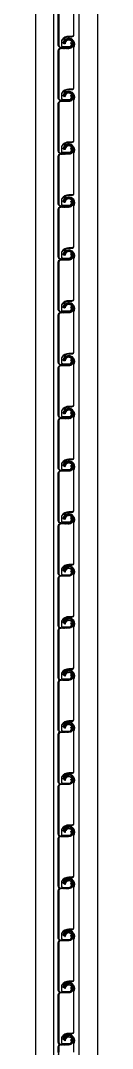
# Model space of a CAD drawing. Header units: millimetres. Extents: x 19868 to 801382, y -4805 to 85279.
# Drawn here: x 154915 to 155001, y 45065 to 46485 of the extents above; entities that cross this region are included whole.
import ezdxf

# ---------------------------------------------------------------- set-up
doc = ezdxf.new("R2010")
doc.units = ezdxf.units.MM
doc.header["$LTSCALE"] = 250
doc.layers.add('A-ETC-8', color=8, linetype='Continuous')

# ---------------------------------------------------------------- blocks, each defined once
blk = doc.blocks.new('C159089ac')
h = blk.add_hatch()
h.set_pattern_fill('ANSI31', color=256, scale=1.161, angle=-90, style=0)
h.set_pattern_definition([(315, (-1584934.145, 199448.812), (0.10261887162, 0.10261887162), [])])
h.paths.add_polyline_path([(710.8, 2573.5), (710.8, 2630.7), (710.8, 2637.9, 0.414214), (707.7, 2640.9), (696.9, 2640.9), (696.9, 2641.5), (707.7, 2641.5, -0.414214), (711.4, 2637.9), (711.4, 2630.7), (711.4, 2573.5)])
h.paths.add_polyline_path([(690.2, 2647.6), (690.8, 2647.6, 0.272094), (694, 2642.3), (692.9, 2642.3, -0.234313)])
h.paths.add_polyline_path([(690.2, 2647.6, -0.416993), (696.9, 2654.3), (696.9, 2653.7, 0.41726), (690.8, 2647.6)])
h.paths.add_polyline_path([(696.9, 2653.7), (696.9, 2654.3, -0.414214), (703.6, 2647.6), (703, 2647.6, 0.414214)])
h.paths.add_polyline_path([(692.9, 2642.3), (694, 2642.3, 0.125086), (696.9, 2641.5), (696.9, 2640.9, -0.161553)])
h.paths.add_polyline_path([(707.7, 2569), (696.9, 2569), (696.9, 2569.5), (704.1, 2569.5), (707.7, 2569.5, 0.414214), (710.8, 2572.6), (710.8, 2573.5), (711.4, 2573.5), (711.4, 2572.6, -0.414214)])
h.paths.add_polyline_path([(696.9, 2579.6), (696.9, 2580.2, -0.414214), (702.5, 2574.6), (701.9, 2574.6, 0.414214)])
h.paths.add_polyline_path([(691.4, 2573.5, -0.474498), (696.9, 2580.2), (696.9, 2579.6, 0.481821), (692, 2573.5)])
h.paths.add_polyline_path([(691.4, 2573.5), (692, 2573.5, 0.349691), (696.9, 2569.5), (696.9, 2569, -0.356394)])
h = blk.add_hatch()
h.set_pattern_fill('ANSI31', color=256, scale=1.161, angle=-90, style=0)
h.set_pattern_definition([(315, (-1584934.145, 199375.7495), (0.10261887162, 0.10261887162), [])])
h.paths.add_polyline_path([(710.8, 2500.4), (710.8, 2557.7), (710.8, 2564.8, 0.414214), (707.7, 2567.9), (696.9, 2567.9), (696.9, 2568.5), (707.7, 2568.5, -0.414214), (711.4, 2564.8), (711.4, 2557.7), (711.4, 2500.4)])
h.paths.add_polyline_path([(690.2, 2574.5), (690.8, 2574.5, 0.272094), (694, 2569.2), (692.9, 2569.2, -0.234313)])
h.paths.add_polyline_path([(690.2, 2574.5, -0.416993), (696.9, 2581.3), (696.9, 2580.7, 0.41726), (690.8, 2574.5)])
h.paths.add_polyline_path([(696.9, 2580.7), (696.9, 2581.3, -0.414214), (703.6, 2574.6), (703, 2574.6, 0.414214)])
h.paths.add_polyline_path([(692.9, 2569.2), (694, 2569.2, 0.125086), (696.9, 2568.5), (696.9, 2567.9, -0.161553)])
h.paths.add_polyline_path([(707.7, 2495.9), (696.9, 2495.9), (696.9, 2496.5), (704.1, 2496.5), (707.7, 2496.5, 0.414214), (710.8, 2499.5), (710.8, 2500.4), (711.4, 2500.4), (711.4, 2499.5, -0.414214)])
h.paths.add_polyline_path([(696.9, 2506.5), (696.9, 2507.1, -0.414214), (702.5, 2501.5), (701.9, 2501.5, 0.414214)])
h.paths.add_polyline_path([(691.4, 2500.4, -0.474498), (696.9, 2507.1), (696.9, 2506.5, 0.481821), (692, 2500.4)])
h.paths.add_polyline_path([(691.4, 2500.4), (692, 2500.4, 0.349691), (696.9, 2496.5), (696.9, 2495.9, -0.356394)])
h = blk.add_hatch()
h.set_pattern_fill('ANSI31', color=256, scale=1.161, angle=-90, style=0)
h.set_pattern_definition([(315, (-1584934.145, 199302.687), (0.10261887162, 0.10261887162), [])])
h.paths.add_polyline_path([(710.8, 2427.3), (710.8, 2484.6), (710.8, 2491.8, 0.414214), (707.7, 2494.8), (696.9, 2494.8), (696.9, 2495.4), (707.7, 2495.4, -0.414214), (711.4, 2491.8), (711.4, 2484.6), (711.4, 2427.3)])
h.paths.add_polyline_path([(690.2, 2501.4), (690.8, 2501.4, 0.272094), (694, 2496.1), (692.9, 2496.1, -0.234313)])
h.paths.add_polyline_path([(690.2, 2501.4, -0.416993), (696.9, 2508.2), (696.9, 2507.6, 0.41726), (690.8, 2501.4)])
h.paths.add_polyline_path([(696.9, 2507.6), (696.9, 2508.2, -0.414214), (703.6, 2501.5), (703, 2501.5, 0.414214)])
h.paths.add_polyline_path([(692.9, 2496.1), (694, 2496.1, 0.125086), (696.9, 2495.4), (696.9, 2494.8, -0.161553)])
h.paths.add_polyline_path([(707.7, 2422.8), (696.9, 2422.8), (696.9, 2423.4), (704.1, 2423.4), (707.7, 2423.4, 0.414214), (710.8, 2426.5), (710.8, 2427.3), (711.4, 2427.3), (711.4, 2426.5, -0.414214)])
h.paths.add_polyline_path([(696.9, 2433.5), (696.9, 2434.1, -0.414214), (702.5, 2428.4), (701.9, 2428.4, 0.414214)])
h.paths.add_polyline_path([(691.4, 2427.3, -0.474498), (696.9, 2434.1), (696.9, 2433.5, 0.481821), (692, 2427.3)])
h.paths.add_polyline_path([(691.4, 2427.3), (692, 2427.3, 0.349691), (696.9, 2423.4), (696.9, 2422.8, -0.356394)])
h = blk.add_hatch()
h.set_pattern_fill('ANSI31', color=256, scale=1.161, angle=-90, style=0)
h.set_pattern_definition([(315, (-1584934.145, 199229.6245), (0.10261887162, 0.10261887162), [])])
h.paths.add_polyline_path([(710.8, 2354.3), (710.8, 2411.5), (710.8, 2418.7, 0.414214), (707.7, 2421.7), (696.9, 2421.7), (696.9, 2422.3), (707.7, 2422.3, -0.414214), (711.4, 2418.7), (711.4, 2411.5), (711.4, 2354.3)])
h.paths.add_polyline_path([(690.2, 2428.4), (690.8, 2428.4, 0.272094), (694, 2423.1), (692.9, 2423.1, -0.234313)])
h.paths.add_polyline_path([(690.2, 2428.4, -0.416993), (696.9, 2435.1), (696.9, 2434.5, 0.41726), (690.8, 2428.4)])
h.paths.add_polyline_path([(696.9, 2434.5), (696.9, 2435.1, -0.414214), (703.6, 2428.4), (703, 2428.4, 0.414214)])
h.paths.add_polyline_path([(692.9, 2423.1), (694, 2423.1, 0.125086), (696.9, 2422.3), (696.9, 2421.7, -0.161553)])
h.paths.add_polyline_path([(707.7, 2349.8), (696.9, 2349.8), (696.9, 2350.4), (704.1, 2350.4), (707.7, 2350.4, 0.414214), (710.8, 2353.4), (710.8, 2354.3), (711.4, 2354.3), (711.4, 2353.4, -0.414214)])
h.paths.add_polyline_path([(696.9, 2360.4), (696.9, 2361, -0.414214), (702.5, 2355.4), (701.9, 2355.4, 0.414214)])
h.paths.add_polyline_path([(691.4, 2354.3, -0.474498), (696.9, 2361), (696.9, 2360.4, 0.481821), (692, 2354.3)])
h.paths.add_polyline_path([(691.4, 2354.3), (692, 2354.3, 0.349691), (696.9, 2350.4), (696.9, 2349.8, -0.356394)])
h = blk.add_hatch()
h.set_pattern_fill('ANSI31', color=256, scale=1.161, angle=-90, style=0)
h.set_pattern_definition([(315, (-1584934.145, 199156.562), (0.10261887162, 0.10261887162), [])])
h.paths.add_polyline_path([(710.8, 2281.2), (710.8, 2338.5), (710.8, 2345.6, 0.414214), (707.7, 2348.7), (696.9, 2348.7), (696.9, 2349.3), (707.7, 2349.3, -0.414214), (711.4, 2345.6), (711.4, 2338.5), (711.4, 2281.2)])
h.paths.add_polyline_path([(690.2, 2355.3), (690.8, 2355.3, 0.272094), (694, 2350), (692.9, 2350, -0.234313)])
h.paths.add_polyline_path([(690.2, 2355.3, -0.416993), (696.9, 2362.1), (696.9, 2361.5, 0.41726), (690.8, 2355.3)])
h.paths.add_polyline_path([(696.9, 2361.5), (696.9, 2362.1, -0.414214), (703.6, 2355.4), (703, 2355.4, 0.414214)])
h.paths.add_polyline_path([(692.9, 2350), (694, 2350, 0.125086), (696.9, 2349.3), (696.9, 2348.7, -0.161553)])
h.paths.add_polyline_path([(707.7, 2276.7), (696.9, 2276.7), (696.9, 2277.3), (704.1, 2277.3), (707.7, 2277.3, 0.414214), (710.8, 2280.3), (710.8, 2281.2), (711.4, 2281.2), (711.4, 2280.3, -0.414214)])
h.paths.add_polyline_path([(696.9, 2287.4), (696.9, 2287.9, -0.414214), (702.5, 2282.3), (701.9, 2282.3, 0.414214)])
h.paths.add_polyline_path([(691.4, 2281.2, -0.474498), (696.9, 2287.9), (696.9, 2287.4, 0.481821), (692, 2281.2)])
h.paths.add_polyline_path([(691.4, 2281.2), (692, 2281.2, 0.349691), (696.9, 2277.3), (696.9, 2276.7, -0.356394)])
h = blk.add_hatch()
h.set_pattern_fill('ANSI31', color=256, scale=1.161, angle=-90, style=0)
h.set_pattern_definition([(315, (-1584934.145, 199083.4995), (0.10261887162, 0.10261887162), [])])
h.paths.add_polyline_path([(710.8, 2208.1), (710.8, 2265.4), (710.8, 2272.6, 0.414214), (707.7, 2275.6), (696.9, 2275.6), (696.9, 2276.2), (707.7, 2276.2, -0.414214), (711.4, 2272.6), (711.4, 2265.4), (711.4, 2208.1)])
h.paths.add_polyline_path([(690.2, 2282.2), (690.8, 2282.2, 0.272094), (694, 2276.9), (692.9, 2276.9, -0.234313)])
h.paths.add_polyline_path([(690.2, 2282.2, -0.416993), (696.9, 2289), (696.9, 2288.4, 0.41726), (690.8, 2282.2)])
h.paths.add_polyline_path([(696.9, 2288.4), (696.9, 2289, -0.414214), (703.6, 2282.3), (703, 2282.3, 0.414214)])
h.paths.add_polyline_path([(692.9, 2276.9), (694, 2276.9, 0.125086), (696.9, 2276.2), (696.9, 2275.6, -0.161553)])
h.paths.add_polyline_path([(707.7, 2203.6), (696.9, 2203.6), (696.9, 2204.2), (704.1, 2204.2), (707.7, 2204.2, 0.414214), (710.8, 2207.3), (710.8, 2208.1), (711.4, 2208.1), (711.4, 2207.3, -0.414214)])
h.paths.add_polyline_path([(696.9, 2214.3), (696.9, 2214.9, -0.414214), (702.5, 2209.3), (701.9, 2209.3, 0.414214)])
h.paths.add_polyline_path([(691.4, 2208.1, -0.474498), (696.9, 2214.9), (696.9, 2214.3, 0.481821), (692, 2208.1)])
h.paths.add_polyline_path([(691.4, 2208.1), (692, 2208.1, 0.349691), (696.9, 2204.2), (696.9, 2203.6, -0.356394)])
h = blk.add_hatch()
h.set_pattern_fill('ANSI31', color=256, scale=1.161, angle=-90, style=0)
h.set_pattern_definition([(315, (-1584934.145, 199010.437), (0.10261887162, 0.10261887162), [])])
h.paths.add_polyline_path([(710.8, 2135.1), (710.8, 2192.4), (710.8, 2199.5, 0.414214), (707.7, 2202.6), (696.9, 2202.6), (696.9, 2203.1), (707.7, 2203.1, -0.414214), (711.4, 2199.5), (711.4, 2192.4), (711.4, 2135.1)])
h.paths.add_polyline_path([(690.2, 2209.2), (690.8, 2209.2, 0.272094), (694, 2203.9), (692.9, 2203.9, -0.234313)])
h.paths.add_polyline_path([(690.2, 2209.2, -0.416993), (696.9, 2215.9), (696.9, 2215.4, 0.41726), (690.8, 2209.2)])
h.paths.add_polyline_path([(696.9, 2215.4), (696.9, 2215.9, -0.414214), (703.6, 2209.3), (703, 2209.3, 0.414214)])
h.paths.add_polyline_path([(692.9, 2203.9), (694, 2203.9, 0.125086), (696.9, 2203.1), (696.9, 2202.6, -0.161553)])
h.paths.add_polyline_path([(707.7, 2130.6), (696.9, 2130.6), (696.9, 2131.2), (704.1, 2131.2), (707.7, 2131.2, 0.414214), (710.8, 2134.2), (710.8, 2135.1), (711.4, 2135.1), (711.4, 2134.2, -0.414214)])
h.paths.add_polyline_path([(696.9, 2141.2), (696.9, 2141.8, -0.414214), (702.5, 2136.2), (701.9, 2136.2, 0.414214)])
h.paths.add_polyline_path([(691.4, 2135.1, -0.474498), (696.9, 2141.8), (696.9, 2141.2, 0.481821), (692, 2135.1)])
h.paths.add_polyline_path([(691.4, 2135.1), (692, 2135.1, 0.349691), (696.9, 2131.2), (696.9, 2130.6, -0.356394)])
h = blk.add_hatch()
h.set_pattern_fill('ANSI31', color=256, scale=1.161, angle=-90, style=0)
h.set_pattern_definition([(315, (-1584934.145, 198937.3745), (0.10261887162, 0.10261887162), [])])
h.paths.add_polyline_path([(710.8, 2062), (710.8, 2119.3), (710.8, 2126.4, 0.414214), (707.7, 2129.5), (696.9, 2129.5), (696.9, 2130.1), (707.7, 2130.1, -0.414214), (711.4, 2126.4), (711.4, 2119.3), (711.4, 2062)])
h.paths.add_polyline_path([(690.2, 2136.1), (690.8, 2136.1, 0.272094), (694, 2130.8), (692.9, 2130.8, -0.234313)])
h.paths.add_polyline_path([(690.2, 2136.1, -0.416993), (696.9, 2142.9), (696.9, 2142.3, 0.41726), (690.8, 2136.1)])
h.paths.add_polyline_path([(696.9, 2142.3), (696.9, 2142.9, -0.414214), (703.6, 2136.2), (703, 2136.2, 0.414214)])
h.paths.add_polyline_path([(692.9, 2130.8), (694, 2130.8, 0.125086), (696.9, 2130.1), (696.9, 2129.5, -0.161553)])
h.paths.add_polyline_path([(707.7, 2057.5), (696.9, 2057.5), (696.9, 2058.1), (704.1, 2058.1), (707.7, 2058.1, 0.414214), (710.8, 2061.2), (710.8, 2062), (711.4, 2062), (711.4, 2061.2, -0.414214)])
h.paths.add_polyline_path([(696.9, 2068.2), (696.9, 2068.8, -0.414214), (702.5, 2063.1), (701.9, 2063.1, 0.414214)])
h.paths.add_polyline_path([(691.4, 2062, -0.474498), (696.9, 2068.8), (696.9, 2068.2, 0.481821), (692, 2062)])
h.paths.add_polyline_path([(691.4, 2062), (692, 2062, 0.349691), (696.9, 2058.1), (696.9, 2057.5, -0.356394)])
h = blk.add_hatch()
h.set_pattern_fill('ANSI31', color=256, scale=1.161, angle=-90, style=0)
h.set_pattern_definition([(315, (-1584934.145, 198864.312), (0.10261887162, 0.10261887162), [])])
h.paths.add_polyline_path([(710.8, 1989), (710.8, 2046.2), (710.8, 2053.4, 0.414214), (707.7, 2056.4), (696.9, 2056.4), (696.9, 2057), (707.7, 2057, -0.414214), (711.4, 2053.4), (711.4, 2046.2), (711.4, 1989)])
h.paths.add_polyline_path([(690.2, 2063.1), (690.8, 2063.1, 0.272094), (694, 2057.8), (692.9, 2057.8, -0.234313)])
h.paths.add_polyline_path([(690.2, 2063.1, -0.416993), (696.9, 2069.8), (696.9, 2069.2, 0.41726), (690.8, 2063.1)])
h.paths.add_polyline_path([(696.9, 2069.2), (696.9, 2069.8, -0.414214), (703.6, 2063.1), (703, 2063.1, 0.414214)])
h.paths.add_polyline_path([(692.9, 2057.8), (694, 2057.8, 0.125086), (696.9, 2057), (696.9, 2056.4, -0.161553)])
h.paths.add_polyline_path([(707.7, 1984.5), (696.9, 1984.5), (696.9, 1985), (704.1, 1985), (707.7, 1985, 0.414214), (710.8, 1988.1), (710.8, 1989), (711.4, 1989), (711.4, 1988.1, -0.414214)])
h.paths.add_polyline_path([(696.9, 1995.1), (696.9, 1995.7, -0.414214), (702.5, 1990.1), (701.9, 1990.1, 0.414214)])
h.paths.add_polyline_path([(691.4, 1989, -0.474498), (696.9, 1995.7), (696.9, 1995.1, 0.481821), (692, 1989)])
h.paths.add_polyline_path([(691.4, 1989), (692, 1989, 0.349691), (696.9, 1985), (696.9, 1984.5, -0.356394)])
h = blk.add_hatch()
h.set_pattern_fill('ANSI31', color=256, scale=1.161, angle=-90, style=0)
h.set_pattern_definition([(315, (-1584934.145, 198791.7495), (0.10261887162, 0.10261887162), [])])
h.paths.add_polyline_path([(710.8, 1916.4), (710.8, 1973.7), (710.8, 1980.8, 0.414214), (707.7, 1983.9), (696.9, 1983.9), (696.9, 1984.5), (707.7, 1984.5, -0.414214), (711.4, 1980.8), (711.4, 1973.7), (711.4, 1916.4)])
h.paths.add_polyline_path([(690.2, 1990.5), (690.8, 1990.5, 0.272094), (694, 1985.2), (692.9, 1985.2, -0.234313)])
h.paths.add_polyline_path([(690.2, 1990.5, -0.416993), (696.9, 1997.3), (696.9, 1996.7, 0.41726), (690.8, 1990.5)])
h.paths.add_polyline_path([(696.9, 1996.7), (696.9, 1997.3, -0.414214), (703.6, 1990.6), (703, 1990.6, 0.414214)])
h.paths.add_polyline_path([(692.9, 1985.2), (694, 1985.2, 0.125086), (696.9, 1984.5), (696.9, 1983.9, -0.161553)])
h.paths.add_polyline_path([(707.7, 1911.9), (696.9, 1911.9), (696.9, 1912.5), (704.1, 1912.5), (707.7, 1912.5, 0.414214), (710.8, 1915.5), (710.8, 1916.4), (711.4, 1916.4), (711.4, 1915.5, -0.414214)])
h.paths.add_polyline_path([(696.9, 1922.5), (696.9, 1923.1, -0.414214), (702.5, 1917.5), (701.9, 1917.5, 0.414214)])
h.paths.add_polyline_path([(691.4, 1916.4, -0.474498), (696.9, 1923.1), (696.9, 1922.5, 0.481821), (692, 1916.4)])
h.paths.add_polyline_path([(691.4, 1916.4), (692, 1916.4, 0.349691), (696.9, 1912.5), (696.9, 1911.9, -0.356394)])
h = blk.add_hatch()
h.set_pattern_fill('ANSI31', color=256, scale=1.161, angle=-90, style=0)
h.set_pattern_definition([(315, (-1584934.145, 198718.687), (0.10261887162, 0.10261887162), [])])
h.paths.add_polyline_path([(710.8, 1843.3), (710.8, 1900.6), (710.8, 1907.8, 0.414214), (707.7, 1910.8), (696.9, 1910.8), (696.9, 1911.4), (707.7, 1911.4, -0.414214), (711.4, 1907.8), (711.4, 1900.6), (711.4, 1843.3)])
h.paths.add_polyline_path([(690.2, 1917.4), (690.8, 1917.4, 0.272094), (694, 1912.1), (692.9, 1912.1, -0.234313)])
h.paths.add_polyline_path([(690.2, 1917.4, -0.416993), (696.9, 1924.2), (696.9, 1923.6, 0.41726), (690.8, 1917.4)])
h.paths.add_polyline_path([(696.9, 1923.6), (696.9, 1924.2, -0.414214), (703.6, 1917.5), (703, 1917.5, 0.414214)])
h.paths.add_polyline_path([(692.9, 1912.1), (694, 1912.1, 0.125086), (696.9, 1911.4), (696.9, 1910.8, -0.161553)])
h.paths.add_polyline_path([(707.7, 1838.8), (696.9, 1838.8), (696.9, 1839.4), (704.1, 1839.4), (707.7, 1839.4, 0.414214), (710.8, 1842.5), (710.8, 1843.3), (711.4, 1843.3), (711.4, 1842.5, -0.414214)])
h.paths.add_polyline_path([(696.9, 1849.5), (696.9, 1850.1, -0.414214), (702.5, 1844.4), (701.9, 1844.4, 0.414214)])
h.paths.add_polyline_path([(691.4, 1843.3, -0.474498), (696.9, 1850.1), (696.9, 1849.5, 0.481821), (692, 1843.3)])
h.paths.add_polyline_path([(691.4, 1843.3), (692, 1843.3, 0.349691), (696.9, 1839.4), (696.9, 1838.8, -0.356394)])
h = blk.add_hatch()
h.set_pattern_fill('ANSI31', color=256, scale=1.161, angle=-90, style=0)
h.set_pattern_definition([(315, (-1584934.145, 198646.71093), (0.10261887162, 0.10261887162), [])])
h.paths.add_polyline_path([(710.8, 1771.3), (710.8, 1828.6), (710.8, 1835.8, 0.414214), (707.7, 1838.8), (696.9, 1838.8), (696.9, 1839.4), (707.7, 1839.4, -0.414214), (711.4, 1835.8), (711.4, 1828.6), (711.4, 1771.3)])
h.paths.add_polyline_path([(690.2, 1845.5), (690.8, 1845.5, 0.272094), (694, 1840.2), (692.9, 1840.2, -0.234313)])
h.paths.add_polyline_path([(690.2, 1845.5, -0.416993), (696.9, 1852.2), (696.9, 1851.6, 0.41726), (690.8, 1845.5)])
h.paths.add_polyline_path([(696.9, 1851.6), (696.9, 1852.2, -0.414214), (703.6, 1845.5), (703, 1845.5, 0.414214)])
h.paths.add_polyline_path([(692.9, 1840.2), (694, 1840.2, 0.125086), (696.9, 1839.4), (696.9, 1838.8, -0.161553)])
h.paths.add_polyline_path([(707.7, 1766.9), (696.9, 1766.9), (696.9, 1767.4), (704.1, 1767.4), (707.7, 1767.4, 0.414214), (710.8, 1770.5), (710.8, 1771.3), (711.4, 1771.3), (711.4, 1770.5, -0.414214)])
h.paths.add_polyline_path([(696.9, 1777.5), (696.9, 1778.1, -0.414214), (702.5, 1772.5), (701.9, 1772.5, 0.414214)])
h.paths.add_polyline_path([(691.4, 1771.3, -0.474498), (696.9, 1778.1), (696.9, 1777.5, 0.481821), (692, 1771.3)])
h.paths.add_polyline_path([(691.4, 1771.3), (692, 1771.3, 0.349691), (696.9, 1767.4), (696.9, 1766.9, -0.356394)])
h = blk.add_hatch()
h.set_pattern_fill('ANSI31', color=256, scale=1.161, angle=-90, style=0)
h.set_pattern_definition([(315, (-1584934.145, 198574.73486), (0.10261887162, 0.10261887162), [])])
h.paths.add_polyline_path([(710.8, 1699.4), (710.8, 1756.7), (710.8, 1763.8, 0.414214), (707.7, 1766.9), (696.9, 1766.9), (696.9, 1767.4), (707.7, 1767.4, -0.414214), (711.4, 1763.8), (711.4, 1756.7), (711.4, 1699.4)])
h.paths.add_polyline_path([(690.2, 1773.5), (690.8, 1773.5, 0.272094), (694, 1768.2), (692.9, 1768.2, -0.234313)])
h.paths.add_polyline_path([(690.2, 1773.5, -0.416993), (696.9, 1780.2), (696.9, 1779.7, 0.41726), (690.8, 1773.5)])
h.paths.add_polyline_path([(696.9, 1779.7), (696.9, 1780.2, -0.414214), (703.6, 1773.5), (703, 1773.5, 0.414214)])
h.paths.add_polyline_path([(692.9, 1768.2), (694, 1768.2, 0.125086), (696.9, 1767.4), (696.9, 1766.9, -0.161553)])
h.paths.add_polyline_path([(707.7, 1694.9), (696.9, 1694.9), (696.9, 1695.5), (704.1, 1695.5), (707.7, 1695.5, 0.414214), (710.8, 1698.5), (710.8, 1699.4), (711.4, 1699.4), (711.4, 1698.5, -0.414214)])
h.paths.add_polyline_path([(696.9, 1705.5), (696.9, 1706.1, -0.414214), (702.5, 1700.5), (701.9, 1700.5, 0.414214)])
h.paths.add_polyline_path([(691.4, 1699.4, -0.474498), (696.9, 1706.1), (696.9, 1705.5, 0.481821), (692, 1699.4)])
h.paths.add_polyline_path([(691.4, 1699.4), (692, 1699.4, 0.349691), (696.9, 1695.5), (696.9, 1694.9, -0.356394)])
h = blk.add_hatch()
h.set_pattern_fill('ANSI31', color=256, scale=1.161, angle=-90, style=0)
h.set_pattern_definition([(315, (-1584934.145, 198502.75879), (0.10261887162, 0.10261887162), [])])
h.paths.add_polyline_path([(710.8, 1627.4), (710.8, 1684.7), (710.8, 1691.8, 0.414214), (707.7, 1694.9), (696.9, 1694.9), (696.9, 1695.5), (707.7, 1695.5, -0.414214), (711.4, 1691.8), (711.4, 1684.7), (711.4, 1627.4)])
h.paths.add_polyline_path([(690.2, 1701.5), (690.8, 1701.5, 0.272094), (694, 1696.2), (692.9, 1696.2, -0.234313)])
h.paths.add_polyline_path([(690.2, 1701.5, -0.416993), (696.9, 1708.3), (696.9, 1707.7, 0.41726), (690.8, 1701.5)])
h.paths.add_polyline_path([(696.9, 1707.7), (696.9, 1708.3, -0.414214), (703.6, 1701.6), (703, 1701.6, 0.414214)])
h.paths.add_polyline_path([(692.9, 1696.2), (694, 1696.2, 0.125086), (696.9, 1695.5), (696.9, 1694.9, -0.161553)])
h.paths.add_polyline_path([(707.7, 1622.9), (696.9, 1622.9), (696.9, 1623.5), (704.1, 1623.5), (707.7, 1623.5, 0.414214), (710.8, 1626.5), (710.8, 1627.4), (711.4, 1627.4), (711.4, 1626.5, -0.414214)])
h.paths.add_polyline_path([(696.9, 1633.6), (696.9, 1634.1, -0.414214), (702.5, 1628.5), (701.9, 1628.5, 0.414214)])
h.paths.add_polyline_path([(691.4, 1627.4, -0.474498), (696.9, 1634.1), (696.9, 1633.6, 0.481821), (692, 1627.4)])
h.paths.add_polyline_path([(691.4, 1627.4), (692, 1627.4, 0.349691), (696.9, 1623.5), (696.9, 1622.9, -0.356394)])
h = blk.add_hatch()
h.set_pattern_fill('ANSI31', color=256, scale=1.161, angle=-90, style=0)
h.set_pattern_definition([(315, (-1584934.145, 198430.78272), (0.10261887162, 0.10261887162), [])])
h.paths.add_polyline_path([(710.8, 1555.4), (710.8, 1612.7), (710.8, 1619.8, 0.414214), (707.7, 1622.9), (696.9, 1622.9), (696.9, 1623.5), (707.7, 1623.5, -0.414214), (711.4, 1619.8), (711.4, 1612.7), (711.4, 1555.4)])
h.paths.add_polyline_path([(690.2, 1629.5), (690.8, 1629.5, 0.272094), (694, 1624.2), (692.9, 1624.2, -0.234313)])
h.paths.add_polyline_path([(690.2, 1629.5, -0.416993), (696.9, 1636.3), (696.9, 1635.7, 0.41726), (690.8, 1629.5)])
h.paths.add_polyline_path([(696.9, 1635.7), (696.9, 1636.3, -0.414214), (703.6, 1629.6), (703, 1629.6, 0.414214)])
h.paths.add_polyline_path([(692.9, 1624.2), (694, 1624.2, 0.125086), (696.9, 1623.5), (696.9, 1622.9, -0.161553)])
h.paths.add_polyline_path([(707.7, 1550.9), (696.9, 1550.9), (696.9, 1551.5), (704.1, 1551.5), (707.7, 1551.5, 0.414214), (710.8, 1554.6), (710.8, 1555.4), (711.4, 1555.4), (711.4, 1554.6, -0.414214)])
h.paths.add_polyline_path([(696.9, 1561.6), (696.9, 1562.2, -0.414214), (702.5, 1556.5), (701.9, 1556.5, 0.414214)])
h.paths.add_polyline_path([(691.4, 1555.4, -0.474498), (696.9, 1562.2), (696.9, 1561.6, 0.481821), (692, 1555.4)])
h.paths.add_polyline_path([(691.4, 1555.4), (692, 1555.4, 0.349691), (696.9, 1551.5), (696.9, 1550.9, -0.356394)])
h = blk.add_hatch()
h.set_pattern_fill('ANSI31', color=256, scale=1.161, angle=-90, style=0)
h.set_pattern_definition([(315, (-1584934.145, 198358.80665), (0.10261887162, 0.10261887162), [])])
h.paths.add_polyline_path([(710.8, 1483.4), (710.8, 1540.7), (710.8, 1547.9, 0.414214), (707.7, 1550.9), (696.9, 1550.9), (696.9, 1551.5), (707.7, 1551.5, -0.414214), (711.4, 1547.9), (711.4, 1540.7), (711.4, 1483.4)])
h.paths.add_polyline_path([(690.2, 1557.6), (690.8, 1557.6, 0.272094), (694, 1552.3), (692.9, 1552.3, -0.234313)])
h.paths.add_polyline_path([(690.2, 1557.6, -0.416993), (696.9, 1564.3), (696.9, 1563.7, 0.41726), (690.8, 1557.6)])
h.paths.add_polyline_path([(696.9, 1563.7), (696.9, 1564.3, -0.414214), (703.6, 1557.6), (703, 1557.6, 0.414214)])
h.paths.add_polyline_path([(692.9, 1552.3), (694, 1552.3, 0.125086), (696.9, 1551.5), (696.9, 1550.9, -0.161553)])
h.paths.add_polyline_path([(707.7, 1478.9), (696.9, 1478.9), (696.9, 1479.5), (704.1, 1479.5), (707.7, 1479.5, 0.414214), (710.8, 1482.6), (710.8, 1483.4), (711.4, 1483.4), (711.4, 1482.6, -0.414214)])
h.paths.add_polyline_path([(696.9, 1489.6), (696.9, 1490.2, -0.414214), (702.5, 1484.6), (701.9, 1484.6, 0.414214)])
h.paths.add_polyline_path([(691.4, 1483.4, -0.474498), (696.9, 1490.2), (696.9, 1489.6, 0.481821), (692, 1483.4)])
h.paths.add_polyline_path([(691.4, 1483.4), (692, 1483.4, 0.349691), (696.9, 1479.5), (696.9, 1478.9, -0.356394)])
h = blk.add_hatch()
h.set_pattern_fill('ANSI31', color=256, scale=1.161, angle=-90, style=0)
h.set_pattern_definition([(315, (-1584934.145, 198286.83058), (0.10261887162, 0.10261887162), [])])
h.paths.add_polyline_path([(710.8, 1411.5), (710.8, 1468.8), (710.8, 1475.9, 0.414214), (707.7, 1478.9), (696.9, 1478.9), (696.9, 1479.5), (707.7, 1479.5, -0.414214), (711.4, 1475.9), (711.4, 1468.8), (711.4, 1411.5)])
h.paths.add_polyline_path([(690.2, 1485.6), (690.8, 1485.6, 0.272094), (694, 1480.3), (692.9, 1480.3, -0.234313)])
h.paths.add_polyline_path([(690.2, 1485.6, -0.416993), (696.9, 1492.3), (696.9, 1491.8, 0.41726), (690.8, 1485.6)])
h.paths.add_polyline_path([(696.9, 1491.8), (696.9, 1492.3, -0.414214), (703.6, 1485.6), (703, 1485.6, 0.414214)])
h.paths.add_polyline_path([(692.9, 1480.3), (694, 1480.3, 0.125086), (696.9, 1479.5), (696.9, 1478.9, -0.161553)])
h.paths.add_polyline_path([(707.7, 1407), (696.9, 1407), (696.9, 1407.6), (704.1, 1407.6), (707.7, 1407.6, 0.414214), (710.8, 1410.6), (710.8, 1411.5), (711.4, 1411.5), (711.4, 1410.6, -0.414214)])
h.paths.add_polyline_path([(696.9, 1417.6), (696.9, 1418.2, -0.414214), (702.5, 1412.6), (701.9, 1412.6, 0.414214)])
h.paths.add_polyline_path([(691.4, 1411.5, -0.474498), (696.9, 1418.2), (696.9, 1417.6, 0.481821), (692, 1411.5)])
h.paths.add_polyline_path([(691.4, 1411.5), (692, 1411.5, 0.349691), (696.9, 1407.6), (696.9, 1407, -0.356394)])
h = blk.add_hatch()
h.set_pattern_fill('ANSI31', color=256, scale=1.161, angle=-90, style=0)
h.set_pattern_definition([(315, (-1584934.145, 198214.8545), (0.10261887162, 0.10261887162), [])])
h.paths.add_polyline_path([(710.8, 1339.5), (710.8, 1396.8), (710.8, 1403.9, 0.414214), (707.7, 1407), (696.9, 1407), (696.9, 1407.6), (707.7, 1407.6, -0.414214), (711.4, 1403.9), (711.4, 1396.8), (711.4, 1339.5)])
h.paths.add_polyline_path([(690.2, 1413.6), (690.8, 1413.6, 0.272094), (694, 1408.3), (692.9, 1408.3, -0.234313)])
h.paths.add_polyline_path([(690.2, 1413.6, -0.416993), (696.9, 1420.4), (696.9, 1419.8, 0.41726), (690.8, 1413.6)])
h.paths.add_polyline_path([(696.9, 1419.8), (696.9, 1420.4, -0.414214), (703.6, 1413.7), (703, 1413.7, 0.414214)])
h.paths.add_polyline_path([(692.9, 1408.3), (694, 1408.3, 0.125086), (696.9, 1407.6), (696.9, 1407, -0.161553)])
h.paths.add_polyline_path([(707.7, 1335), (696.9, 1335), (696.9, 1335.6), (704.1, 1335.6), (707.7, 1335.6, 0.414214), (710.8, 1338.6), (710.8, 1339.5), (711.4, 1339.5), (711.4, 1338.6, -0.414214)])
h.paths.add_polyline_path([(696.9, 1345.7), (696.9, 1346.2, -0.414214), (702.5, 1340.6), (701.9, 1340.6, 0.414214)])
h.paths.add_polyline_path([(691.4, 1339.5, -0.474498), (696.9, 1346.2), (696.9, 1345.7, 0.481821), (692, 1339.5)])
h.paths.add_polyline_path([(691.4, 1339.5), (692, 1339.5, 0.349691), (696.9, 1335.6), (696.9, 1335, -0.356394)])
h = blk.add_hatch()
h.set_pattern_fill('ANSI31', color=256, scale=1.161, angle=-90, style=0)
h.set_pattern_definition([(315, (-1584934.145, 198142.87844), (0.10261887162, 0.10261887162), [])])
h.paths.add_polyline_path([(710.8, 1267.5), (710.8, 1324.8), (710.8, 1331.9, 0.414214), (707.7, 1335), (696.9, 1335), (696.9, 1335.6), (707.7, 1335.6, -0.414214), (711.4, 1331.9), (711.4, 1324.8), (711.4, 1267.5)])
h.paths.add_polyline_path([(690.2, 1341.6), (690.8, 1341.6, 0.272094), (694, 1336.3), (692.9, 1336.3, -0.234313)])
h.paths.add_polyline_path([(690.2, 1341.6, -0.416993), (696.9, 1348.4), (696.9, 1347.8, 0.41726), (690.8, 1341.6)])
h.paths.add_polyline_path([(696.9, 1347.8), (696.9, 1348.4, -0.414214), (703.6, 1341.7), (703, 1341.7, 0.414214)])
h.paths.add_polyline_path([(692.9, 1336.3), (694, 1336.3, 0.125086), (696.9, 1335.6), (696.9, 1335, -0.161553)])
h.paths.add_polyline_path([(707.7, 1263), (696.9, 1263), (696.9, 1263.6), (704.1, 1263.6), (707.7, 1263.6, 0.414214), (710.8, 1266.7), (710.8, 1267.5), (711.4, 1267.5), (711.4, 1266.7, -0.414214)])
h.paths.add_polyline_path([(696.9, 1273.7), (696.9, 1274.3, -0.414214), (702.5, 1268.6), (701.9, 1268.6, 0.414214)])
h.paths.add_polyline_path([(691.4, 1267.5, -0.474498), (696.9, 1274.3), (696.9, 1273.7, 0.481821), (692, 1267.5)])
h.paths.add_polyline_path([(691.4, 1267.5), (692, 1267.5, 0.349691), (696.9, 1263.6), (696.9, 1263, -0.356394)])
h = blk.add_hatch()
h.set_pattern_fill('ANSI31', color=256, scale=1.161, angle=-90, style=0)
h.set_pattern_definition([(315, (-1584934.145, 198070.90237), (0.10261887162, 0.10261887162), [])])
h.paths.add_polyline_path([(710.8, 1195.5), (710.8, 1252.8), (710.8, 1260, 0.414214), (707.7, 1263), (696.9, 1263), (696.9, 1263.6), (707.7, 1263.6, -0.414214), (711.4, 1260), (711.4, 1252.8), (711.4, 1195.5)])
h.paths.add_polyline_path([(690.2, 1269.7), (690.8, 1269.7, 0.272094), (694, 1264.3), (692.9, 1264.3, -0.234313)])
h.paths.add_polyline_path([(690.2, 1269.7, -0.416993), (696.9, 1276.4), (696.9, 1275.8, 0.41726), (690.8, 1269.7)])
h.paths.add_polyline_path([(696.9, 1275.8), (696.9, 1276.4, -0.414214), (703.6, 1269.7), (703, 1269.7, 0.414214)])
h.paths.add_polyline_path([(692.9, 1264.3), (694, 1264.3, 0.125086), (696.9, 1263.6), (696.9, 1263, -0.161553)])
h.paths.add_polyline_path([(707.7, 1191), (696.9, 1191), (696.9, 1191.6), (704.1, 1191.6), (707.7, 1191.6, 0.414214), (710.8, 1194.7), (710.8, 1195.5), (711.4, 1195.5), (711.4, 1194.7, -0.414214)])
h.paths.add_polyline_path([(696.9, 1201.7), (696.9, 1202.3, -0.414214), (702.5, 1196.7), (701.9, 1196.7, 0.414214)])
h.paths.add_polyline_path([(691.4, 1195.5, -0.474498), (696.9, 1202.3), (696.9, 1201.7, 0.481821), (692, 1195.5)])
h.paths.add_polyline_path([(691.4, 1195.5), (692, 1195.5, 0.349691), (696.9, 1191.6), (696.9, 1191, -0.356394)])
h = blk.add_hatch()
h.set_pattern_fill('ANSI31', color=256, scale=1.161, angle=-90, style=0)
h.set_pattern_definition([(315, (-1584934.145, 197998.9263), (0.10261887162, 0.10261887162), [])])
h.paths.add_polyline_path([(710.8, 1123.6), (710.8, 1180.9), (710.8, 1188, 0.414214), (707.7, 1191), (696.9, 1191), (696.9, 1191.6), (707.7, 1191.6, -0.414214), (711.4, 1188), (711.4, 1180.9), (711.4, 1123.6)])
h.paths.add_polyline_path([(690.2, 1197.7), (690.8, 1197.7, 0.272094), (694, 1192.4), (692.9, 1192.4, -0.234313)])
h.paths.add_polyline_path([(690.2, 1197.7, -0.416993), (696.9, 1204.4), (696.9, 1203.8, 0.41726), (690.8, 1197.7)])
h.paths.add_polyline_path([(696.9, 1203.8), (696.9, 1204.4, -0.414214), (703.6, 1197.7), (703, 1197.7, 0.414214)])
h.paths.add_polyline_path([(692.9, 1192.4), (694, 1192.4, 0.125086), (696.9, 1191.6), (696.9, 1191, -0.161553)])
h.paths.add_polyline_path([(707.7, 1119.1), (696.9, 1119.1), (696.9, 1119.7), (704.1, 1119.7), (707.7, 1119.7, 0.414214), (710.8, 1122.7), (710.8, 1123.6), (711.4, 1123.6), (711.4, 1122.7, -0.414214)])
h.paths.add_polyline_path([(696.9, 1129.7), (696.9, 1130.3, -0.414214), (702.5, 1124.7), (701.9, 1124.7, 0.414214)])
h.paths.add_polyline_path([(691.4, 1123.6, -0.474498), (696.9, 1130.3), (696.9, 1129.7, 0.481821), (692, 1123.6)])
h.paths.add_polyline_path([(691.4, 1123.6), (692, 1123.6, 0.349691), (696.9, 1119.7), (696.9, 1119.1, -0.356394)])
for p, q in [((657, 4830.3), (657, -199.5)), ((683, 4833.1), (683, -199.5)), ((718, 4833.1), (718, -199.5)), ((743, 4830.3), (743, -199.5)), ((696.9, 2568.5), (696.9, 2569)), ((696.9, 2495.4), (696.9, 2495.9)), ((696.9, 2422.3), (696.9, 2422.8)), ((696.9, 2349.3), (696.9, 2349.8)), ((696.9, 2276.2), (696.9, 2276.7)), ((696.9, 2203.1), (696.9, 2203.6)), ((696.9, 2130.1), (696.9, 2130.6)), ((696.9, 2057), (696.9, 2057.5)), ((696.9, 1984.5), (696.9, 1985)), ((696.9, 1985), (704.3, 1985)), ((696.9, 1911.4), (696.9, 1911.9)), ((696.9, 1839.4), (696.9, 1839.9)), ((696.9, 1839.9), (704.3, 1839.9)), ((696.9, 1767.4), (696.9, 1767.9)), ((696.9, 1767.9), (704.3, 1767.9)), ((696.9, 1695.5), (696.9, 1696)), ((696.9, 1696), (704.3, 1696)), ((696.9, 1623.5), (696.9, 1624)), ((696.9, 1624), (704.3, 1624)), ((696.9, 1551.5), (696.9, 1552)), ((696.9, 1552), (704.3, 1552)), ((696.9, 1479.5), (696.9, 1480)), ((696.9, 1480), (704.3, 1480)), ((696.9, 1407.6), (696.9, 1408.1)), ((696.9, 1408.1), (704.3, 1408.1)), ((696.9, 1335.6), (696.9, 1336.1)), ((696.9, 1336.1), (704.3, 1336.1)), ((696.9, 1263.6), (696.9, 1264.1)), ((696.9, 1264.1), (704.3, 1264.1)), ((696.9, 1191.6), (696.9, 1192.1)), ((696.9, 1192.1), (704.3, 1192.1))]:
    blk.add_line(p, q)
for points in [[(690.2, 2630.7), (690.2, 2587.2, 0.414214), (692.6, 2584.7), (696.9, 2584.7, -0.251984), (706.3, 2579.7, -0.146897), (707.1, 2577), (707.1, 2572.6, -0.414214), (704.1, 2569.5), (696.9, 2569.5, -0.668179), (694.1, 2576.2), (694.5, 2575.8, 0.668179), (696.9, 2570.1), (704.1, 2570.1, 0.414214), (706.5, 2572.6), (706.5, 2577, 0.146897), (705.8, 2579.3, 0.251984), (696.9, 2584.2), (692.6, 2584.2, -0.414214), (689.6, 2587.2), (689.6, 2630.7)], [(710.8, 2630.7), (710.8, 2572.6, -0.414214), (707.7, 2569.5), (696.9, 2569.5, -2.414214), (701.9, 2574.6), (702.5, 2574.6, 2.414214), (696.9, 2569), (707.7, 2569, 0.414214), (711.4, 2572.6), (711.4, 2630.7)], [(689.6, 2557.7), (689.6, 2569.3, -1.129258), (705, 2575.7), (704.4, 2575.5, 1.140281), (690.2, 2569.5), (690.2, 2557.7)], [(711.4, 2557.7), (711.4, 2564.8, 0.414214), (707.7, 2568.5), (696.9, 2568.5, -2.414214), (703, 2574.6), (703.6, 2574.6, 2.414214), (696.9, 2567.9), (707.7, 2567.9, -0.414214), (710.8, 2564.8), (710.8, 2557.7)], [(690.2, 2557.7), (690.2, 2514.1, 0.414214), (692.6, 2511.7), (696.9, 2511.7, -0.251984), (706.3, 2506.6, -0.146897), (707.1, 2504), (707.1, 2499.5, -0.414214), (704.1, 2496.5), (696.9, 2496.5, -0.668179), (694.1, 2503.2), (694.5, 2502.7, 0.668179), (696.9, 2497.1), (704.1, 2497.1, 0.414214), (706.5, 2499.5), (706.5, 2504, 0.146897), (705.8, 2506.3, 0.251984), (696.9, 2511.1), (692.6, 2511.1, -0.414214), (689.6, 2514.1), (689.6, 2557.7)], [(710.8, 2557.7), (710.8, 2499.5, -0.414214), (707.7, 2496.5), (696.9, 2496.5, -2.414214), (701.9, 2501.5), (702.5, 2501.5, 2.414214), (696.9, 2495.9), (707.7, 2495.9, 0.414214), (711.4, 2499.5), (711.4, 2557.7)], [(689.6, 2484.6), (689.6, 2496.3, -1.129258), (705, 2502.6), (704.4, 2502.5, 1.140281), (690.2, 2496.4), (690.2, 2484.6)], [(711.4, 2484.6), (711.4, 2491.8, 0.414214), (707.7, 2495.4), (696.9, 2495.4, -2.414214), (703, 2501.5), (703.6, 2501.5, 2.414214), (696.9, 2494.8), (707.7, 2494.8, -0.414214), (710.8, 2491.8), (710.8, 2484.6)], [(690.2, 2484.6), (690.2, 2441.1, 0.414214), (692.6, 2438.6), (696.9, 2438.6, -0.251984), (706.3, 2433.5, -0.146897), (707.1, 2430.9), (707.1, 2426.5, -0.414214), (704.1, 2423.4), (696.9, 2423.4, -0.668179), (694.1, 2430.1), (694.5, 2429.7, 0.668179), (696.9, 2424), (704.1, 2424, 0.414214), (706.5, 2426.5), (706.5, 2430.9, 0.146897), (705.8, 2433.2, 0.251984), (696.9, 2438), (692.6, 2438, -0.414214), (689.6, 2441.1), (689.6, 2484.6)], [(710.8, 2484.6), (710.8, 2426.5, -0.414214), (707.7, 2423.4), (696.9, 2423.4, -2.414214), (701.9, 2428.4), (702.5, 2428.4, 2.414214), (696.9, 2422.8), (707.7, 2422.8, 0.414214), (711.4, 2426.5), (711.4, 2484.6)], [(689.6, 2411.5), (689.6, 2423.2, -1.129258), (705, 2429.5), (704.4, 2429.4, 1.140281), (690.2, 2423.4), (690.2, 2411.5)], [(711.4, 2411.5), (711.4, 2418.7, 0.414214), (707.7, 2422.3), (696.9, 2422.3, -2.414214), (703, 2428.4), (703.6, 2428.4, 2.414214), (696.9, 2421.7), (707.7, 2421.7, -0.414214), (710.8, 2418.7), (710.8, 2411.5)], [(690.2, 2411.5), (690.2, 2368, 0.414214), (692.6, 2365.6), (696.9, 2365.6, -0.251984), (706.3, 2360.5, -0.146897), (707.1, 2357.8), (707.1, 2353.4, -0.414214), (704.1, 2350.4), (696.9, 2350.4, -0.668179), (694.1, 2357), (694.5, 2356.6, 0.668179), (696.9, 2350.9), (704.1, 2350.9, 0.414214), (706.5, 2353.4), (706.5, 2357.8, 0.146897), (705.8, 2360.2, 0.251984), (696.9, 2365), (692.6, 2365, -0.414214), (689.6, 2368), (689.6, 2411.5)], [(710.8, 2411.5), (710.8, 2353.4, -0.414214), (707.7, 2350.4), (696.9, 2350.4, -2.414214), (701.9, 2355.4), (702.5, 2355.4, 2.414214), (696.9, 2349.8), (707.7, 2349.8, 0.414214), (711.4, 2353.4), (711.4, 2411.5)], [(689.6, 2338.5), (689.6, 2350.1, -1.129258), (705, 2356.5), (704.4, 2356.3, 1.140281), (690.2, 2350.3), (690.2, 2338.5)], [(711.4, 2338.5), (711.4, 2345.6, 0.414214), (707.7, 2349.3), (696.9, 2349.3, -2.414214), (703, 2355.4), (703.6, 2355.4, 2.414214), (696.9, 2348.7), (707.7, 2348.7, -0.414214), (710.8, 2345.6), (710.8, 2338.5)], [(690.2, 2338.5), (690.2, 2295, 0.414214), (692.6, 2292.5), (696.9, 2292.5, -0.251984), (706.3, 2287.4, -0.146897), (707.1, 2284.8), (707.1, 2280.3, -0.414214), (704.1, 2277.3), (696.9, 2277.3, -0.668179), (694.1, 2284), (694.5, 2283.6, 0.668179), (696.9, 2277.9), (704.1, 2277.9, 0.414214), (706.5, 2280.3), (706.5, 2284.8, 0.146897), (705.8, 2287.1, 0.251984), (696.9, 2291.9), (692.6, 2291.9, -0.414214), (689.6, 2295), (689.6, 2338.5)], [(710.8, 2338.5), (710.8, 2280.3, -0.414214), (707.7, 2277.3), (696.9, 2277.3, -2.414214), (701.9, 2282.3), (702.5, 2282.3, 2.414214), (696.9, 2276.7), (707.7, 2276.7, 0.414214), (711.4, 2280.3), (711.4, 2338.5)], [(689.6, 2265.4), (689.6, 2277.1, -1.129258), (705, 2283.4), (704.4, 2283.3, 1.140281), (690.2, 2277.2), (690.2, 2265.4)], [(711.4, 2265.4), (711.4, 2272.6, 0.414214), (707.7, 2276.2), (696.9, 2276.2, -2.414214), (703, 2282.3), (703.6, 2282.3, 2.414214), (696.9, 2275.6), (707.7, 2275.6, -0.414214), (710.8, 2272.6), (710.8, 2265.4)], [(690.2, 2265.4), (690.2, 2221.9, 0.414214), (692.6, 2219.4), (696.9, 2219.4, -0.251984), (706.3, 2214.4, -0.146897), (707.1, 2211.7), (707.1, 2207.3, -0.414214), (704.1, 2204.2), (696.9, 2204.2, -0.668179), (694.1, 2210.9), (694.5, 2210.5, 0.668179), (696.9, 2204.8), (704.1, 2204.8, 0.414214), (706.5, 2207.3), (706.5, 2211.7, 0.146897), (705.8, 2214, 0.251984), (696.9, 2218.8), (692.6, 2218.8, -0.414214), (689.6, 2221.9), (689.6, 2265.4)], [(710.8, 2265.4), (710.8, 2207.3, -0.414214), (707.7, 2204.2), (696.9, 2204.2, -2.414214), (701.9, 2209.3), (702.5, 2209.3, 2.414214), (696.9, 2203.6), (707.7, 2203.6, 0.414214), (711.4, 2207.3), (711.4, 2265.4)], [(689.6, 2192.4), (689.6, 2204, -1.129258), (705, 2210.4), (704.4, 2210.2, 1.140281), (690.2, 2204.2), (690.2, 2192.4)], [(711.4, 2192.4), (711.4, 2199.5, 0.414214), (707.7, 2203.1), (696.9, 2203.1, -2.414214), (703, 2209.3), (703.6, 2209.3, 2.414214), (696.9, 2202.6), (707.7, 2202.6, -0.414214), (710.8, 2199.5), (710.8, 2192.4)], [(690.2, 2192.4), (690.2, 2148.8, 0.414214), (692.6, 2146.4), (696.9, 2146.4, -0.251984), (706.3, 2141.3, -0.146897), (707.1, 2138.7), (707.1, 2134.2, -0.414214), (704.1, 2131.2), (696.9, 2131.2, -0.668179), (694.1, 2137.8), (694.5, 2137.4, 0.668179), (696.9, 2131.8), (704.1, 2131.8, 0.414214), (706.5, 2134.2), (706.5, 2138.7, 0.146897), (705.8, 2141, 0.251984), (696.9, 2145.8), (692.6, 2145.8, -0.414214), (689.6, 2148.8), (689.6, 2192.4)], [(710.8, 2192.4), (710.8, 2134.2, -0.414214), (707.7, 2131.2), (696.9, 2131.2, -2.414214), (701.9, 2136.2), (702.5, 2136.2, 2.414214), (696.9, 2130.6), (707.7, 2130.6, 0.414214), (711.4, 2134.2), (711.4, 2192.4)], [(689.6, 2119.3), (689.6, 2131, -1.129258), (705, 2137.3), (704.4, 2137.1, 1.140281), (690.2, 2131.1), (690.2, 2119.3)], [(711.4, 2119.3), (711.4, 2126.4, 0.414214), (707.7, 2130.1), (696.9, 2130.1, -2.414214), (703, 2136.2), (703.6, 2136.2, 2.414214), (696.9, 2129.5), (707.7, 2129.5, -0.414214), (710.8, 2126.4), (710.8, 2119.3)], [(690.2, 2119.3), (690.2, 2075.8, 0.414214), (692.6, 2073.3), (696.9, 2073.3, -0.251984), (706.3, 2068.2, -0.146897), (707.1, 2065.6), (707.1, 2061.2, -0.414214), (704.1, 2058.1), (696.9, 2058.1, -0.668179), (694.1, 2064.8), (694.5, 2064.4, 0.668179), (696.9, 2058.7), (704.1, 2058.7, 0.414214), (706.5, 2061.2), (706.5, 2065.6, 0.146897), (705.8, 2067.9, 0.251984), (696.9, 2072.7), (692.6, 2072.7, -0.414214), (689.6, 2075.8), (689.6, 2119.3)], [(710.8, 2119.3), (710.8, 2061.2, -0.414214), (707.7, 2058.1), (696.9, 2058.1, -2.414214), (701.9, 2063.1), (702.5, 2063.1, 2.414214), (696.9, 2057.5), (707.7, 2057.5, 0.414214), (711.4, 2061.2), (711.4, 2119.3)], [(689.6, 2046.2), (689.6, 2057.9, -1.129258), (705, 2064.2), (704.4, 2064.1, 1.140281), (690.2, 2058), (690.2, 2046.2)], [(711.4, 2046.2), (711.4, 2053.4, 0.414214), (707.7, 2057), (696.9, 2057, -2.414214), (703, 2063.1), (703.6, 2063.1, 2.414214), (696.9, 2056.4), (707.7, 2056.4, -0.414214), (710.8, 2053.4), (710.8, 2046.2)], [(690.2, 2046.2), (690.2, 2002.7, 0.414214), (692.6, 2000.2), (696.9, 2000.2, -0.251984), (706.3, 1995.2, -0.146897), (707.1, 1992.5), (707.1, 1988.1, -0.414214), (704.1, 1985), (696.9, 1985, -0.668179), (694.1, 1991.7), (694.5, 1991.3, 0.668179), (696.9, 1985.6), (704.1, 1985.6, 0.414214), (706.5, 1988.1), (706.5, 1992.5, 0.146897), (705.8, 1994.8, 0.251984), (696.9, 1999.7), (692.6, 1999.7, -0.414214), (689.6, 2002.7), (689.6, 2046.2)], [(710.8, 2046.2), (710.8, 1988.1, -0.414214), (707.7, 1985), (696.9, 1985, -2.414214), (701.9, 1990.1), (702.5, 1990.1, 2.414214), (696.9, 1984.5), (707.7, 1984.5, 0.414214), (711.4, 1988.1), (711.4, 2046.2)], [(689.6, 1973.7), (689.6, 1985.3, -1.129258), (705, 1991.7), (704.4, 1991.5, 1.140281), (690.2, 1985.5), (690.2, 1973.7)], [(711.4, 1973.7), (711.4, 1980.8, 0.414214), (707.7, 1984.5), (696.9, 1984.5, -2.414214), (703, 1990.6), (703.6, 1990.6, 2.414214), (696.9, 1983.9), (707.7, 1983.9, -0.414214), (710.8, 1980.8), (710.8, 1973.7)], [(690.2, 1973.7), (690.2, 1930.1, 0.414214), (692.6, 1927.7), (696.9, 1927.7, -0.251984), (706.3, 1922.6, -0.146897), (707.1, 1920), (707.1, 1915.5, -0.414214), (704.1, 1912.5), (696.9, 1912.5, -0.668179), (694.1, 1919.2), (694.5, 1918.7, 0.668179), (696.9, 1913.1), (704.1, 1913.1, 0.414214), (706.5, 1915.5), (706.5, 1920, 0.146897), (705.8, 1922.3, 0.251984), (696.9, 1927.1), (692.6, 1927.1, -0.414214), (689.6, 1930.1), (689.6, 1973.7)], [(710.8, 1973.7), (710.8, 1915.5, -0.414214), (707.7, 1912.5), (696.9, 1912.5, -2.414214), (701.9, 1917.5), (702.5, 1917.5, 2.414214), (696.9, 1911.9), (707.7, 1911.9, 0.414214), (711.4, 1915.5), (711.4, 1973.7)], [(689.6, 1900.6), (689.6, 1912.3, -1.129258), (705, 1918.6), (704.4, 1918.5, 1.140281), (690.2, 1912.4), (690.2, 1900.6)], [(711.4, 1900.6), (711.4, 1907.8, 0.414214), (707.7, 1911.4), (696.9, 1911.4, -2.414214), (703, 1917.5), (703.6, 1917.5, 2.414214), (696.9, 1910.8), (707.7, 1910.8, -0.414214), (710.8, 1907.8), (710.8, 1900.6)], [(690.2, 1900.6), (690.2, 1857.1, 0.414214), (692.6, 1854.6), (696.9, 1854.6, -0.251984), (706.3, 1849.5, -0.146897), (707.1, 1846.9), (707.1, 1842.5, -0.414214), (704.1, 1839.4), (696.9, 1839.4, -0.668179), (694.1, 1846.1), (694.5, 1845.7, 0.668179), (696.9, 1840), (704.1, 1840, 0.414214), (706.5, 1842.5), (706.5, 1846.9, 0.146897), (705.8, 1849.2, 0.251984), (696.9, 1854), (692.6, 1854, -0.414214), (689.6, 1857.1), (689.6, 1900.6)], [(710.8, 1900.6), (710.8, 1842.5, -0.414214), (707.7, 1839.4), (696.9, 1839.4, -2.414214), (701.9, 1844.4), (702.5, 1844.4, 2.414214), (696.9, 1838.8), (707.7, 1838.8, 0.414214), (711.4, 1842.5), (711.4, 1900.6)], [(689.6, 1828.6), (689.6, 1840.3, -1.129258), (705, 1846.6), (704.4, 1846.5, 1.140281), (690.2, 1840.4), (690.2, 1828.6)], [(711.4, 1828.6), (711.4, 1835.8, 0.414214), (707.7, 1839.4), (696.9, 1839.4, -2.414214), (703, 1845.5), (703.6, 1845.5, 2.414214), (696.9, 1838.8), (707.7, 1838.8, -0.414214), (710.8, 1835.8), (710.8, 1828.6)], [(690.2, 1828.6), (690.2, 1785.1, 0.414214), (692.6, 1782.6), (696.9, 1782.6, -0.251984), (706.3, 1777.6, -0.146897), (707.1, 1774.9), (707.1, 1770.5, -0.414214), (704.1, 1767.4), (696.9, 1767.4, -0.668179), (694.1, 1774.1), (694.5, 1773.7, 0.668179), (696.9, 1768), (704.1, 1768, 0.414214), (706.5, 1770.5), (706.5, 1774.9, 0.146897), (705.8, 1777.2, 0.251984), (696.9, 1782.1), (692.6, 1782.1, -0.414214), (689.6, 1785.1), (689.6, 1828.6)], [(710.8, 1828.6), (710.8, 1770.5, -0.414214), (707.7, 1767.4), (696.9, 1767.4, -2.414214), (701.9, 1772.5), (702.5, 1772.5, 2.414214), (696.9, 1766.9), (707.7, 1766.9, 0.414214), (711.4, 1770.5), (711.4, 1828.6)], [(689.6, 1756.7), (689.6, 1768.3, -1.129258), (705, 1774.7), (704.4, 1774.5, 1.140281), (690.2, 1768.5), (690.2, 1756.7)], [(711.4, 1756.7), (711.4, 1763.8, 0.414214), (707.7, 1767.4), (696.9, 1767.4, -2.414214), (703, 1773.5), (703.6, 1773.5, 2.414214), (696.9, 1766.9), (707.7, 1766.9, -0.414214), (710.8, 1763.8), (710.8, 1756.7)], [(690.2, 1756.7), (690.2, 1713.1, 0.414214), (692.6, 1710.7), (696.9, 1710.7, -0.251984), (706.3, 1705.6, -0.146897), (707.1, 1703), (707.1, 1698.5, -0.414214), (704.1, 1695.5), (696.9, 1695.5, -0.668179), (694.1, 1702.1), (694.5, 1701.7, 0.668179), (696.9, 1696.1), (704.1, 1696.1, 0.414214), (706.5, 1698.5), (706.5, 1703, 0.146897), (705.8, 1705.3, 0.251984), (696.9, 1710.1), (692.6, 1710.1, -0.414214), (689.6, 1713.1), (689.6, 1756.7)], [(710.8, 1756.7), (710.8, 1698.5, -0.414214), (707.7, 1695.5), (696.9, 1695.5, -2.414214), (701.9, 1700.5), (702.5, 1700.5, 2.414214), (696.9, 1694.9), (707.7, 1694.9, 0.414214), (711.4, 1698.5), (711.4, 1756.7)], [(689.6, 1684.7), (689.6, 1696.3, -1.129258), (705, 1702.7), (704.4, 1702.5, 1.140281), (690.2, 1696.5), (690.2, 1684.7)], [(711.4, 1684.7), (711.4, 1691.8, 0.414214), (707.7, 1695.5), (696.9, 1695.5, -2.414214), (703, 1701.6), (703.6, 1701.6, 2.414214), (696.9, 1694.9), (707.7, 1694.9, -0.414214), (710.8, 1691.8), (710.8, 1684.7)], [(690.2, 1684.7), (690.2, 1641.2, 0.414214), (692.6, 1638.7), (696.9, 1638.7, -0.251984), (706.3, 1633.6, -0.146897), (707.1, 1631), (707.1, 1626.5, -0.414214), (704.1, 1623.5), (696.9, 1623.5, -0.668179), (694.1, 1630.2), (694.5, 1629.7, 0.668179), (696.9, 1624.1), (704.1, 1624.1, 0.414214), (706.5, 1626.5), (706.5, 1631, 0.146897), (705.8, 1633.3, 0.251984), (696.9, 1638.1), (692.6, 1638.1, -0.414214), (689.6, 1641.2), (689.6, 1684.7)], [(710.8, 1684.7), (710.8, 1626.5, -0.414214), (707.7, 1623.5), (696.9, 1623.5, -2.414214), (701.9, 1628.5), (702.5, 1628.5, 2.414214), (696.9, 1622.9), (707.7, 1622.9, 0.414214), (711.4, 1626.5), (711.4, 1684.7)], [(689.6, 1612.7), (689.6, 1624.4, -1.129258), (705, 1630.7), (704.4, 1630.5, 1.140281), (690.2, 1624.5), (690.2, 1612.7)], [(711.4, 1612.7), (711.4, 1619.8, 0.414214), (707.7, 1623.5), (696.9, 1623.5, -2.414214), (703, 1629.6), (703.6, 1629.6, 2.414214), (696.9, 1622.9), (707.7, 1622.9, -0.414214), (710.8, 1619.8), (710.8, 1612.7)], [(690.2, 1612.7), (690.2, 1569.2, 0.414214), (692.6, 1566.7), (696.9, 1566.7, -0.251984), (706.3, 1561.6, -0.146897), (707.1, 1559), (707.1, 1554.6, -0.414214), (704.1, 1551.5), (696.9, 1551.5, -0.668179), (694.1, 1558.2), (694.5, 1557.8, 0.668179), (696.9, 1552.1), (704.1, 1552.1, 0.414214), (706.5, 1554.6), (706.5, 1559, 0.146897), (705.8, 1561.3, 0.251984), (696.9, 1566.1), (692.6, 1566.1, -0.414214), (689.6, 1569.2), (689.6, 1612.7)], [(710.8, 1612.7), (710.8, 1554.6, -0.414214), (707.7, 1551.5), (696.9, 1551.5, -2.414214), (701.9, 1556.5), (702.5, 1556.5, 2.414214), (696.9, 1550.9), (707.7, 1550.9, 0.414214), (711.4, 1554.6), (711.4, 1612.7)], [(689.6, 1540.7), (689.6, 1552.4, -1.129258), (705, 1558.7), (704.4, 1558.6, 1.140281), (690.2, 1552.5), (690.2, 1540.7)], [(711.4, 1540.7), (711.4, 1547.9, 0.414214), (707.7, 1551.5), (696.9, 1551.5, -2.414214), (703, 1557.6), (703.6, 1557.6, 2.414214), (696.9, 1550.9), (707.7, 1550.9, -0.414214), (710.8, 1547.9), (710.8, 1540.7)], [(690.2, 1540.7), (690.2, 1497.2, 0.414214), (692.6, 1494.7), (696.9, 1494.7, -0.251984), (706.3, 1489.7, -0.146897), (707.1, 1487), (707.1, 1482.6, -0.414214), (704.1, 1479.5), (696.9, 1479.5, -0.668179), (694.1, 1486.2), (694.5, 1485.8, 0.668179), (696.9, 1480.1), (704.1, 1480.1, 0.414214), (706.5, 1482.6), (706.5, 1487, 0.146897), (705.8, 1489.3, 0.251984), (696.9, 1494.1), (692.6, 1494.1, -0.414214), (689.6, 1497.2), (689.6, 1540.7)], [(710.8, 1540.7), (710.8, 1482.6, -0.414214), (707.7, 1479.5), (696.9, 1479.5, -2.414214), (701.9, 1484.6), (702.5, 1484.6, 2.414214), (696.9, 1478.9), (707.7, 1478.9, 0.414214), (711.4, 1482.6), (711.4, 1540.7)], [(689.6, 1468.8), (689.6, 1480.4, -1.129258), (705, 1486.8), (704.4, 1486.6, 1.140281), (690.2, 1480.6), (690.2, 1468.8)], [(711.4, 1468.8), (711.4, 1475.9, 0.414214), (707.7, 1479.5), (696.9, 1479.5, -2.414214), (703, 1485.6), (703.6, 1485.6, 2.414214), (696.9, 1478.9), (707.7, 1478.9, -0.414214), (710.8, 1475.9), (710.8, 1468.8)], [(690.2, 1468.8), (690.2, 1425.2, 0.414214), (692.6, 1422.8), (696.9, 1422.8, -0.251984), (706.3, 1417.7, -0.146897), (707.1, 1415), (707.1, 1410.6, -0.414214), (704.1, 1407.6), (696.9, 1407.6, -0.668179), (694.1, 1414.2), (694.5, 1413.8, 0.668179), (696.9, 1408.1), (704.1, 1408.1, 0.414214), (706.5, 1410.6), (706.5, 1415, 0.146897), (705.8, 1417.4, 0.251984), (696.9, 1422.2), (692.6, 1422.2, -0.414214), (689.6, 1425.2), (689.6, 1468.8)], [(710.8, 1468.8), (710.8, 1410.6, -0.414214), (707.7, 1407.6), (696.9, 1407.6, -2.414214), (701.9, 1412.6), (702.5, 1412.6, 2.414214), (696.9, 1407), (707.7, 1407, 0.414214), (711.4, 1410.6), (711.4, 1468.8)], [(689.6, 1396.8), (689.6, 1408.4, -1.129258), (705, 1414.8), (704.4, 1414.6, 1.140281), (690.2, 1408.6), (690.2, 1396.8)], [(711.4, 1396.8), (711.4, 1403.9, 0.414214), (707.7, 1407.6), (696.9, 1407.6, -2.414214), (703, 1413.7), (703.6, 1413.7, 2.414214), (696.9, 1407), (707.7, 1407, -0.414214), (710.8, 1403.9), (710.8, 1396.8)], [(690.2, 1396.8), (690.2, 1353.2, 0.414214), (692.6, 1350.8), (696.9, 1350.8, -0.251984), (706.3, 1345.7, -0.146897), (707.1, 1343.1), (707.1, 1338.6, -0.414214), (704.1, 1335.6), (696.9, 1335.6, -0.668179), (694.1, 1342.3), (694.5, 1341.8, 0.668179), (696.9, 1336.2), (704.1, 1336.2, 0.414214), (706.5, 1338.6), (706.5, 1343.1, 0.146897), (705.8, 1345.4, 0.251984), (696.9, 1350.2), (692.6, 1350.2, -0.414214), (689.6, 1353.2), (689.6, 1396.8)], [(710.8, 1396.8), (710.8, 1338.6, -0.414214), (707.7, 1335.6), (696.9, 1335.6, -2.414214), (701.9, 1340.6), (702.5, 1340.6, 2.414214), (696.9, 1335), (707.7, 1335, 0.414214), (711.4, 1338.6), (711.4, 1396.8)], [(689.6, 1324.8), (689.6, 1336.5, -1.129258), (705, 1342.8), (704.4, 1342.6, 1.140281), (690.2, 1336.6), (690.2, 1324.8)], [(711.4, 1324.8), (711.4, 1331.9, 0.414214), (707.7, 1335.6), (696.9, 1335.6, -2.414214), (703, 1341.7), (703.6, 1341.7, 2.414214), (696.9, 1335), (707.7, 1335, -0.414214), (710.8, 1331.9), (710.8, 1324.8)], [(690.2, 1324.8), (690.2, 1281.3, 0.414214), (692.6, 1278.8), (696.9, 1278.8, -0.251984), (706.3, 1273.7, -0.146897), (707.1, 1271.1), (707.1, 1266.7, -0.414214), (704.1, 1263.6), (696.9, 1263.6, -0.668179), (694.1, 1270.3), (694.5, 1269.9, 0.668179), (696.9, 1264.2), (704.1, 1264.2, 0.414214), (706.5, 1266.7), (706.5, 1271.1, 0.146897), (705.8, 1273.4, 0.251984), (696.9, 1278.2), (692.6, 1278.2, -0.414214), (689.6, 1281.3), (689.6, 1324.8)], [(710.8, 1324.8), (710.8, 1266.7, -0.414214), (707.7, 1263.6), (696.9, 1263.6, -2.414214), (701.9, 1268.6), (702.5, 1268.6, 2.414214), (696.9, 1263), (707.7, 1263, 0.414214), (711.4, 1266.7), (711.4, 1324.8)], [(689.6, 1252.8), (689.6, 1264.5, -1.129258), (705, 1270.8), (704.4, 1270.7, 1.140281), (690.2, 1264.6), (690.2, 1252.8)], [(711.4, 1252.8), (711.4, 1260, 0.414214), (707.7, 1263.6), (696.9, 1263.6, -2.414214), (703, 1269.7), (703.6, 1269.7, 2.414214), (696.9, 1263), (707.7, 1263, -0.414214), (710.8, 1260), (710.8, 1252.8)], [(690.2, 1252.8), (690.2, 1209.3, 0.414214), (692.6, 1206.8), (696.9, 1206.8, -0.251984), (706.3, 1201.8, -0.146897), (707.1, 1199.1), (707.1, 1194.7, -0.414214), (704.1, 1191.6), (696.9, 1191.6, -0.668179), (694.1, 1198.3), (694.5, 1197.9, 0.668179), (696.9, 1192.2), (704.1, 1192.2, 0.414214), (706.5, 1194.7), (706.5, 1199.1, 0.146897), (705.8, 1201.4, 0.251984), (696.9, 1206.2), (692.6, 1206.2, -0.414214), (689.6, 1209.3), (689.6, 1252.8)], [(710.8, 1252.8), (710.8, 1194.7, -0.414214), (707.7, 1191.6), (696.9, 1191.6, -2.414214), (701.9, 1196.7), (702.5, 1196.7, 2.414214), (696.9, 1191), (707.7, 1191, 0.414214), (711.4, 1194.7), (711.4, 1252.8)], [(689.6, 1180.9), (689.6, 1192.5, -1.129258), (705, 1198.8), (704.4, 1198.7, 1.140281), (690.2, 1192.7), (690.2, 1180.9)], [(711.4, 1180.9), (711.4, 1188, 0.414214), (707.7, 1191.6), (696.9, 1191.6, -2.414214), (703, 1197.7), (703.6, 1197.7, 2.414214), (696.9, 1191), (707.7, 1191, -0.414214), (710.8, 1188), (710.8, 1180.9)]]:
    blk.add_lwpolyline(points, format="xyb")

msp = doc.modelspace()

# ---------------------------------------------------------------- block references
at = {"layer": 'A-ETC-8', "xscale": -1}
msp.add_blockref('C159089ac', (155658.2, 43878.9), dxfattribs=at)

doc.saveas('drawing.dxf')
